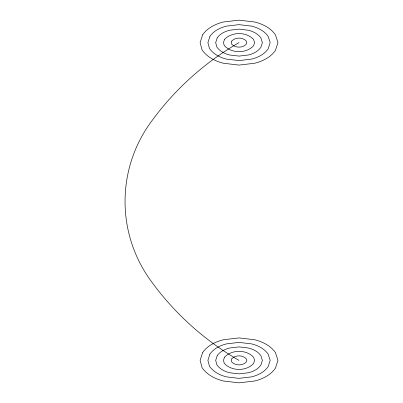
<?xml version="1.0" encoding="UTF-8"?>
<svg xmlns="http://www.w3.org/2000/svg" width="403" height="403" viewBox="0 0 403 403"><rect width="100%" height="100%" fill="white"/><g stroke="black" fill="none" stroke-linecap="round" stroke-linejoin="round"><path stroke-width="0.6" d="M239.034 360.383A283.959 283.959 0 0 1 150.294 279.994A134.657 134.657 0 0 1 150.294 123.006A283.959 283.959 0 0 1 239.034 42.617M202.644 34.769L200.115 42.617L202.094 49.972A30.149 30.149 0 0 0 211.515 58.506A44.471 44.471 0 0 0 223.408 63.246L239.034 65.09L254.661 63.246A44.471 44.471 0 0 0 266.554 58.506A28.396 28.396 0 0 0 275.43 50.471L277.954 42.617L275.43 34.769A28.396 28.396 0 0 0 266.554 26.729A44.471 44.471 0 0 0 254.661 21.994L239.034 20.15L223.408 21.994A44.471 44.471 0 0 0 211.515 26.729A28.396 28.396 0 0 0 202.644 34.769M209.923 36.341L207.903 42.617L209.479 48.501A24.12 24.12 0 0 0 217.021 55.332A35.58 35.58 0 0 0 226.531 59.12L239.034 60.596L251.537 59.12A35.58 35.58 0 0 0 261.048 55.332A22.714 22.714 0 0 0 268.151 48.899L270.171 42.617L268.151 36.341A22.714 22.714 0 0 0 261.048 29.908A35.58 35.58 0 0 0 251.537 26.119L239.034 24.643L226.531 26.119A35.58 35.58 0 0 0 217.021 29.908A22.714 22.714 0 0 0 209.923 36.341M217.197 37.907L215.686 42.617L216.869 47.03A18.09 18.09 0 0 0 222.521 52.153A26.684 26.684 0 0 0 229.66 54.994L239.034 56.103L248.409 54.994A26.684 26.684 0 0 0 255.547 52.153A17.037 17.037 0 0 0 260.872 47.327L262.383 42.617L260.872 37.907A17.037 17.037 0 0 0 255.547 33.086A26.684 26.684 0 0 0 248.409 30.245L239.034 29.137L229.66 30.245A26.684 26.684 0 0 0 222.521 33.086A17.037 17.037 0 0 0 217.197 37.907M224.476 39.479L223.469 42.617L224.259 45.559C231.493 53.609 246.258 53.71 253.593 45.761L254.6 42.617L253.593 39.479C246.339 31.61 231.73 31.61 224.476 39.479M231.755 41.051L231.251 42.617L231.644 44.088C235.266 48.113 242.646 48.164 246.314 44.189L246.817 42.617L246.314 41.051C242.687 37.116 235.382 37.116 231.755 41.051M202.644 352.529L200.115 360.383L202.094 367.732A30.149 30.149 0 0 0 211.515 376.271A44.471 44.471 0 0 0 223.408 381.006L239.034 382.85L254.661 381.006A44.471 44.471 0 0 0 266.554 376.271A28.396 28.396 0 0 0 275.43 368.231L277.954 360.383L275.43 352.529A28.396 28.396 0 0 0 266.554 344.494A44.471 44.471 0 0 0 254.661 339.754L239.034 337.91L223.408 339.754A44.471 44.471 0 0 0 211.515 344.494A28.396 28.396 0 0 0 202.644 352.529M209.923 354.101L207.903 360.383L209.479 366.262A24.12 24.12 0 0 0 217.021 373.092A35.58 35.58 0 0 0 226.531 376.881L239.034 378.357L251.537 376.881A35.58 35.58 0 0 0 261.048 373.092A22.714 22.714 0 0 0 268.151 366.659L270.171 360.383L268.151 354.101A22.714 22.714 0 0 0 261.048 347.668A35.58 35.58 0 0 0 251.537 343.88L239.034 342.404L226.531 343.88A35.58 35.58 0 0 0 217.021 347.668A22.714 22.714 0 0 0 209.923 354.101M217.197 355.673L215.686 360.383L216.869 364.791A18.09 18.09 0 0 0 222.521 369.914A26.684 26.684 0 0 0 229.66 372.755L239.034 373.863L248.409 372.755A26.684 26.684 0 0 0 255.547 369.914A17.037 17.037 0 0 0 260.872 365.093L262.383 360.383L260.872 355.673A17.037 17.037 0 0 0 255.547 350.847A26.684 26.684 0 0 0 248.409 348.006L239.034 346.897L229.66 348.006A26.684 26.684 0 0 0 222.521 350.847A17.037 17.037 0 0 0 217.197 355.673M224.476 357.239L223.469 360.383L224.259 363.32C231.493 371.37 246.258 371.47 253.593 363.521L254.6 360.383L253.593 357.239C246.339 349.371 231.73 349.371 224.476 357.239M231.755 358.811L231.251 360.383L231.644 361.854C235.266 365.874 242.646 365.924 246.314 361.949L246.817 360.383L246.314 358.811C242.687 354.877 235.382 354.877 231.755 358.811"/></g></svg>
